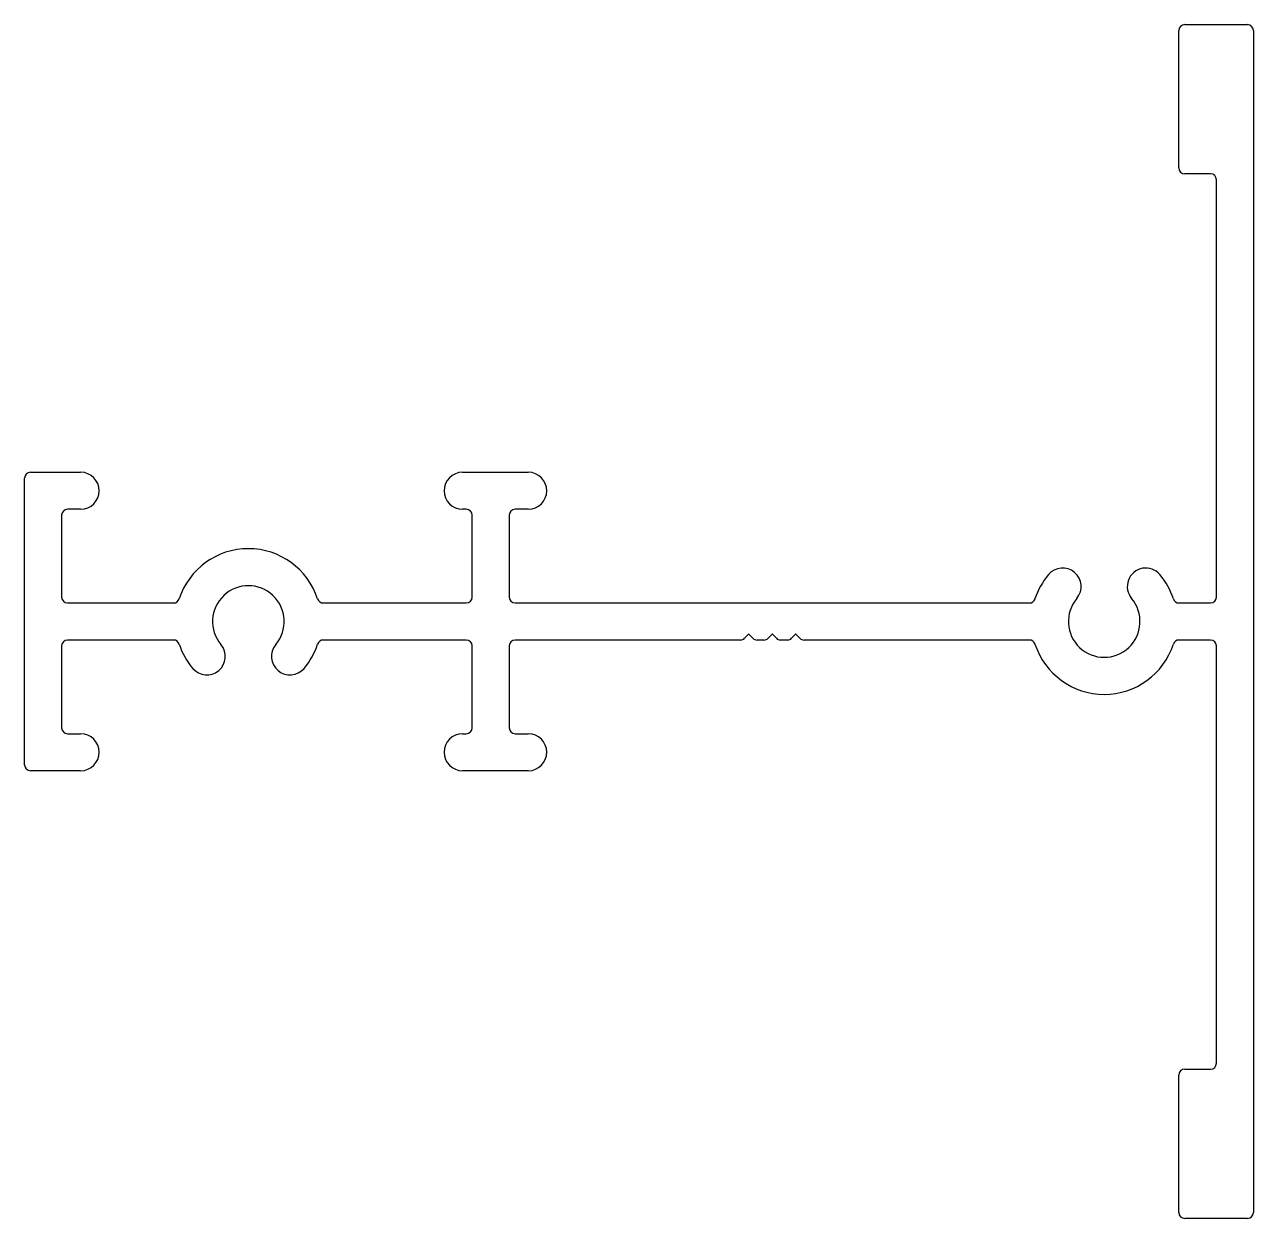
# Model space of a CAD drawing. Extents: x -29.4 to 22.9, y -16.6 to 34.2.
import ezdxf

# ---------------------------------------------------------------- set-up
doc = ezdxf.new("R2010")
doc.units = 0
doc.header["$MEASUREMENT"] = 0
doc.layers.get('0').update_dxf_attribs({"linetype": 'CONTINUOUS'})

msp = doc.modelspace()

# ---------------------------------------------------------------- linework, layer by layer
for p, q in [((19.992, 34.197), (22.659, 34.197)), ((19.738, 28.101), (19.738, 33.943)), ((22.913, 33.943), (22.913, -16.349)), ((21.085, 27.847), (19.992, 27.847)), ((21.339, 9.839), (21.339, 27.593)), ((-29.385, 2.701), (-29.385, 14.893)), ((-29.131, 15.147), (-26.998, 15.147)), ((-10.742, 15.147), (-7.948, 15.147)), ((-27.81, 13.319), (-27.81, 9.839)), ((-26.998, 13.573), (-27.556, 13.573)), ((-10.589, 13.573), (-10.742, 13.573)), ((-10.335, 9.839), (-10.335, 13.319)), ((-8.76, 13.319), (-8.76, 9.839)), ((-7.948, 13.573), (-8.506, 13.573)), ((-27.556, 9.585), (-23.047, 9.585)), ((-16.673, 9.585), (-10.589, 9.585)), ((-8.506, 9.585), (13.377, 9.585)), ((19.75, 9.585), (21.085, 9.585)), ((-23.047, 8.01), (-27.556, 8.01)), ((-10.589, 8.01), (-16.673, 8.01)), ((1.082, 8.01), (-8.506, 8.01)), ((1.43, 8.254), (1.258, 8.083)), ((1.612, 8.083), (1.441, 8.254)), ((2.082, 8.01), (1.789, 8.01)), ((2.429, 8.254), (2.258, 8.083)), ((2.612, 8.083), (2.441, 8.254)), ((3.082, 8.01), (2.789, 8.01)), ((3.429, 8.254), (3.258, 8.083)), ((3.612, 8.083), (3.441, 8.254)), ((13.377, 8.01), (3.789, 8.01)), ((3.789, 8.01), (3.789, 8.01)), ((3.789, 8.01), (3.789, 8.01)), ((21.085, 8.01), (19.75, 8.01)), ((-27.81, 7.756), (-27.81, 4.276)), ((-10.335, 4.276), (-10.335, 7.756)), ((-8.76, 7.756), (-8.76, 4.276)), ((21.339, -9.999), (21.339, 7.756)), ((-27.556, 4.022), (-26.998, 4.022)), ((-10.742, 4.022), (-10.589, 4.022)), ((-8.506, 4.022), (-7.948, 4.022)), ((-26.998, 2.447), (-29.131, 2.447)), ((-7.948, 2.447), (-10.742, 2.447)), ((19.992, -10.253), (21.085, -10.253)), ((19.738, -16.349), (19.738, -10.507)), ((22.659, -16.603), (19.992, -16.603))]:
    msp.add_line(p, q)
for centre, radius, start, end in [((19.992, 33.943), 0.254, 90, 180), ((22.659, 33.943), 0.254, 0, 90), ((19.992, 28.101), 0.254, 180, 270), ((21.085, 27.593), 0.254, 0, 90), ((-29.131, 14.893), 0.254, 90, 180), ((-26.998, 14.36), 0.787, 270, 90), ((-10.742, 14.36), 0.787, 90, 270), ((-7.948, 14.36), 0.787, 270, 90), ((-27.556, 13.319), 0.254, 90, 180), ((-10.589, 13.319), 0.254, 0, 90), ((-8.506, 13.319), 0.254, 90, 180), ((-19.86, 8.797), 3.099, 18.1026, 161.8974), ((14.795, 10.286), 0.787, 319.9171, 139.9171), ((18.332, 10.286), 0.787, 40.0829, 220.1237), ((16.563, 8.797), 3.099, 139.9171, 161.8974), ((16.563, 8.797), 3.099, 18.0958, 40.0829), ((-19.86, 8.797), 1.524, 319.896, 220.0829), ((-27.556, 9.839), 0.254, 180, 270), ((-23.047, 9.839), 0.254, 270, 341.9882), ((-16.673, 9.839), 0.254, 198.0118, 270), ((-10.589, 9.839), 0.254, 270, 360), ((-8.506, 9.839), 0.254, 180, 270), ((13.377, 9.839), 0.254, 270, 341.9882), ((16.563, 8.797), 1.524, 139.917, 40.0618), ((19.75, 9.839), 0.254, 198.0958, 270), ((21.085, 9.839), 0.254, 270, 360), ((-27.556, 7.756), 0.254, 90, 180), ((-23.047, 7.756), 0.254, 18.0118, 90), ((-16.673, 7.756), 0.254, 90, 161.9882), ((-10.589, 7.756), 0.254, 0, 90), ((-8.506, 7.756), 0.254, 90, 180), ((1.082, 8.26), 0.25, 270, 315), ((1.435, 8.249), 0.008, 45, 135), ((1.789, 8.26), 0.25, 225, 270), ((2.082, 8.26), 0.25, 270, 315), ((2.435, 8.249), 0.008, 45, 135), ((2.789, 8.26), 0.25, 225, 270), ((3.082, 8.26), 0.25, 270, 315), ((3.435, 8.249), 0.008, 45, 135), ((3.789, 8.26), 0.25, 225, 270), ((13.377, 7.756), 0.254, 18.0118, 90), ((19.75, 7.756), 0.254, 90, 161.9882), ((21.085, 7.756), 0.254, 0, 90), ((-19.86, 8.797), 3.099, 198.1026, 220.083), ((-21.629, 7.309), 0.787, 220.083, 40.0829), ((-18.092, 7.309), 0.787, 139.9579, 319.9171), ((-19.86, 8.797), 3.099, 319.9171, 341.8974), ((16.563, 8.797), 3.099, 198.1026, 341.8974), ((-27.556, 4.276), 0.254, 180, 270), ((-10.589, 4.276), 0.254, 270, 360), ((-8.506, 4.276), 0.254, 180, 270), ((-26.998, 3.235), 0.787, 270, 90), ((-10.742, 3.235), 0.787, 90, 270), ((-7.948, 3.235), 0.787, 270, 90), ((-29.131, 2.701), 0.254, 180, 270), ((19.992, -10.507), 0.254, 90, 180), ((21.085, -9.999), 0.254, 270, 360), ((19.992, -16.349), 0.254, 180, 270), ((22.659, -16.349), 0.254, 270, 360)]:
    msp.add_arc(centre, radius, start, end)

doc.saveas('drawing.dxf')
